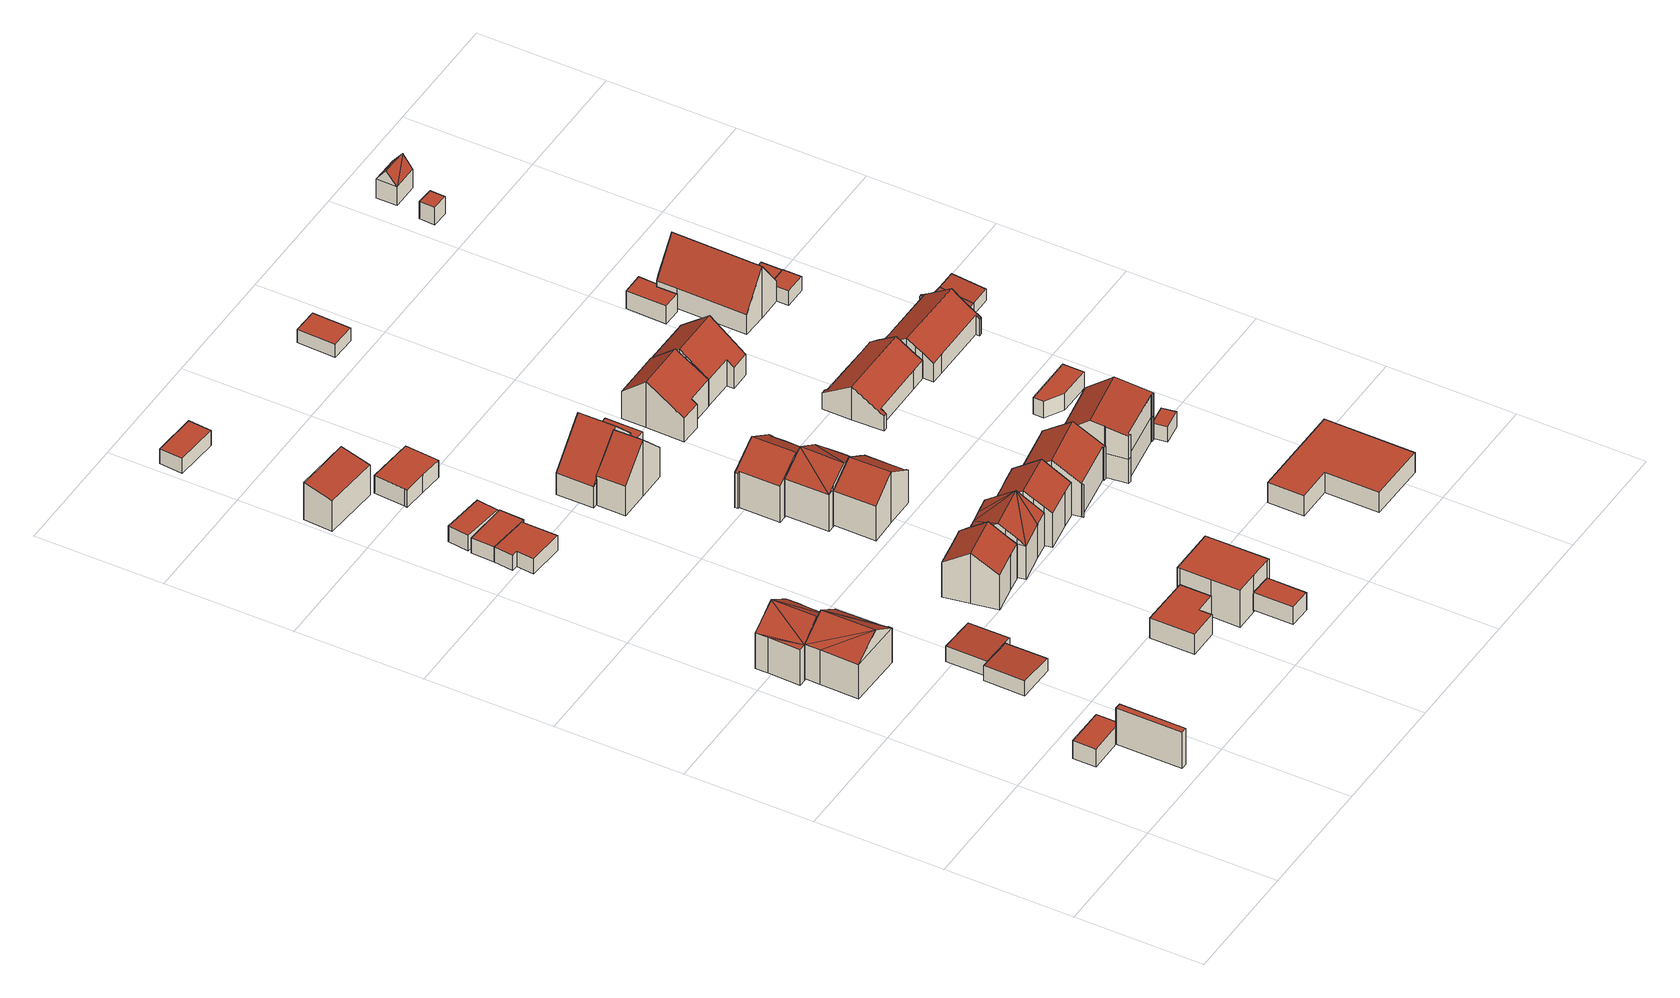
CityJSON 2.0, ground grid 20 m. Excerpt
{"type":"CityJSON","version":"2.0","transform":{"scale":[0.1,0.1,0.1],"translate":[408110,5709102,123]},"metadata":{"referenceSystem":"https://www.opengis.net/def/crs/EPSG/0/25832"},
"CityObjects":{
"building1":{"type":"Building","attributes":{"Gemeindeschluessel":"05978036","Geometrietyp2DReferenz":"3000","function":"31001_2460","roofType":"1000","measuredHeight":3.02},"geometry":[{"type":"MultiSurface","lod":"2","boundaries":[[[0,1,2,3]],[[1,4,5,2]],[[4,6,7,5]],[[6,8,9,7]],[[8,0,3,9]],[[8,6,4,1,0]],[[3,2,5,7,9]]],"semantics":{"surfaces":[{"type":"WallSurface"},{"type":"RoofSurface"},{"type":"GroundSurface"}],"values":[0,0,0,0,0,1,2]}}]},
"building2":{"type":"Building","attributes":{"Gemeindeschluessel":"05978036","Geometrietyp2DReferenz":"3000","function":"51009_1610","roofType":"1000","measuredHeight":6.33},"geometry":[{"type":"MultiSurface","lod":"2","boundaries":[[[10,11,12,13]],[[11,14,15,12]],[[14,16,17,15]],[[16,10,13,17]],[[16,14,11,10]],[[13,12,15,17]]],"semantics":{"surfaces":[{"type":"WallSurface"},{"type":"RoofSurface"},{"type":"GroundSurface"}],"values":[0,0,0,0,1,2]}}]},
"building3":{"type":"Building","attributes":{"Gemeindeschluessel":"05978036","Geometrietyp2DReferenz":"3000","function":"31001_1000","roofType":"5000","measuredHeight":8.86},"geometry":[{"type":"MultiSurface","lod":"2","boundaries":[[[18,19,20,21]],[[19,22,23,20]],[[22,24,25,23]],[[24,26,27,25]],[[26,28,29,27]],[[28,30,31,29]],[[30,18,21,31]],[[22,32,33]],[[19,32,22]],[[32,19,18]],[[26,30,28]],[[33,26,24]],[[33,30,26]],[[30,33,32]],[[24,22,33]],[[18,30,32]],[[21,20,23,25,27,29,31]]],"semantics":{"surfaces":[{"type":"WallSurface"},{"type":"RoofSurface"},{"type":"GroundSurface"}],"values":[0,0,0,0,0,0,0,1,1,1,1,1,1,1,0,0,2]}}]},
"building4":{"type":"Building","attributes":{"Gemeindeschluessel":"05978036","Geometrietyp2DReferenz":"3000","function":"31001_1000","roofType":"5000","measuredHeight":8.79},"geometry":[{"type":"MultiSurface","lod":"2","boundaries":[[[34,35,36,37]],[[35,38,39,36]],[[38,40,41,39]],[[40,42,43,41]],[[42,44,45,43]],[[44,46,47,45]],[[46,48,49,47]],[[48,50,51,49]],[[50,52,53,51]],[[52,54,55,53]],[[54,34,37,55]],[[46,44,42,40,56,57]],[[57,58,46]],[[50,59,58,57]],[[50,57,60,34]],[[54,50,34]],[[50,54,52]],[[34,60,35]],[[35,60,57,56,38]],[[46,58,59,48]],[[48,59,50]],[[38,56,40]],[[37,36,39,41,43,45,47,49,51,53,55]]],"semantics":{"surfaces":[{"type":"WallSurface"},{"type":"RoofSurface"},{"type":"GroundSurface"}],"values":[0,0,0,0,0,0,0,0,0,0,0,1,1,1,1,1,1,0,0,0,0,0,2]}}]},
"building5":{"type":"Building","attributes":{"Gemeindeschluessel":"05978036","Geometrietyp2DReferenz":"3000","function":"31001_2460","roofType":"2100","measuredHeight":2.6},"geometry":[{"type":"MultiSurface","lod":"2","boundaries":[[[61,62,63,64]],[[62,65,66,63]],[[65,67,68,66]],[[67,69,70,68]],[[69,61,64,70]],[[69,67,65,62,61]],[[64,63,66,68,70]]],"semantics":{"surfaces":[{"type":"WallSurface"},{"type":"RoofSurface"},{"type":"GroundSurface"}],"values":[0,0,0,0,0,1,2]}}]},
"building6":{"type":"Building","attributes":{"Gemeindeschluessel":"05978036","Geometrietyp2DReferenz":"3000","function":"31001_2460","roofType":"2100","measuredHeight":2.77},"geometry":[{"type":"MultiSurface","lod":"2","boundaries":[[[71,72,73,74]],[[72,75,76,73]],[[75,77,78,76]],[[77,79,80,78]],[[79,71,74,80]],[[79,77,75,72,71]],[[74,73,76,78,80]]],"semantics":{"surfaces":[{"type":"WallSurface"},{"type":"RoofSurface"},{"type":"GroundSurface"}],"values":[0,0,0,0,0,1,2]}}]},
"building7":{"type":"Building","attributes":{"Gemeindeschluessel":"05978036","Geometrietyp2DReferenz":"3000","function":"31001_2460","roofType":"1000","measuredHeight":2.58},"geometry":[{"type":"MultiSurface","lod":"2","boundaries":[[[81,82,83,84]],[[82,85,86,83]],[[85,87,88,86]],[[87,89,90,88]],[[89,91,92,90]],[[91,81,84,92]],[[91,89,87,85,82,81]],[[84,83,86,88,90,92]]],"semantics":{"surfaces":[{"type":"WallSurface"},{"type":"RoofSurface"},{"type":"GroundSurface"}],"values":[0,0,0,0,0,0,1,2]}}]},
"building8":{"type":"Building","attributes":{"Gemeindeschluessel":"05978036","Geometrietyp2DReferenz":"3000","function":"31001_1000","roofType":"1000","measuredHeight":3.54},"geometry":[{"type":"MultiSurface","lod":"2","boundaries":[[[93,94,95,96]],[[94,97,98,95]],[[97,99,100,98]],[[99,101,102,100]],[[101,103,104,102]],[[103,93,96,104]],[[103,101,99,97,94,93]],[[96,95,98,100,102,104]]],"semantics":{"surfaces":[{"type":"WallSurface"},{"type":"RoofSurface"},{"type":"GroundSurface"}],"values":[0,0,0,0,0,0,1,2]}}]},
"building9":{"type":"Building","attributes":{"Gemeindeschluessel":"05978036","Geometrietyp2DReferenz":"3000","function":"31001_2460","roofType":"1000","measuredHeight":2.61},"geometry":[{"type":"MultiSurface","lod":"2","boundaries":[[[82,105,106,83]],[[105,107,108,106]],[[107,109,110,108]],[[109,85,86,110]],[[85,82,83,86]],[[85,109,107,105,82]],[[83,106,108,110,86]]],"semantics":{"surfaces":[{"type":"WallSurface"},{"type":"RoofSurface"},{"type":"GroundSurface"}],"values":[0,0,0,0,0,1,2]}}]},
"building10":{"type":"Building","attributes":{"Gemeindeschluessel":"05978036","Geometrietyp2DReferenz":"3000","function":"31001_2460","roofType":"1000","measuredHeight":2.65},"geometry":[{"type":"MultiSurface","lod":"2","boundaries":[[[111,112,113,114]],[[112,115,116,113]],[[115,117,118,116]],[[117,111,114,118]],[[117,115,112,111]],[[114,113,116,118]]],"semantics":{"surfaces":[{"type":"WallSurface"},{"type":"RoofSurface"},{"type":"GroundSurface"}],"values":[0,0,0,0,1,2]}}]},
"building11":{"type":"Building","attributes":{"Gemeindeschluessel":"05978036","Geometrietyp2DReferenz":"3000","function":"31001_1000","roofType":"3100","measuredHeight":8.79},"geometry":[{"type":"MultiSurface","lod":"2","boundaries":[[[119,120,121,122]],[[120,123,124,121]],[[123,125,126,124]],[[125,127,128,126]],[[127,129,130,128]],[[129,131,132,130]],[[131,133,134,132]],[[133,135,136,134]],[[135,137,138,136]],[[137,139,140,138]],[[139,119,122,140]],[[135,133,131,129,127,125]],[[125,123,120,119,139,137,135]],[[122,121,124,126,128,130,132,134,136,138,140]]],"semantics":{"surfaces":[{"type":"WallSurface"},{"type":"RoofSurface"},{"type":"GroundSurface"}],"values":[0,0,0,0,0,0,0,0,0,0,0,1,1,2]}}]},
"building12":{"type":"Building","attributes":{"Gemeindeschluessel":"05978036","Geometrietyp2DReferenz":"3000","function":"31001_2460","roofType":"2100","measuredHeight":6.52},"geometry":[{"type":"MultiSurface","lod":"2","boundaries":[[[141,142,143,144]],[[142,145,146,143]],[[145,147,148,146]],[[147,149,150,148]],[[149,141,144,150]],[[149,147,145,142,141]],[[144,143,146,148,150]]],"semantics":{"surfaces":[{"type":"WallSurface"},{"type":"RoofSurface"},{"type":"GroundSurface"}],"values":[0,0,0,0,0,1,2]}}]},
"building13":{"type":"Building","attributes":{"Gemeindeschluessel":"05978036","Geometrietyp2DReferenz":"3000","function":"31001_2460","roofType":"1000","measuredHeight":2.96},"geometry":[{"type":"MultiSurface","lod":"2","boundaries":[[[151,152,153,154]],[[152,155,156,153]],[[155,157,158,156]],[[157,151,154,158]],[[157,155,152,151]],[[154,153,156,158]]],"semantics":{"surfaces":[{"type":"WallSurface"},{"type":"RoofSurface"},{"type":"GroundSurface"}],"values":[0,0,0,0,1,2]}}]},
"building14":{"type":"Building","attributes":{"Gemeindeschluessel":"05978036","Geometrietyp2DReferenz":"3000","function":"31001_1000","roofType":"1000","measuredHeight":6.37},"geometry":[{"type":"MultiSurface","lod":"2","boundaries":[[[159,160,161,162]],[[160,163,164,161]],[[163,165,166,164]],[[165,167,168,166]],[[167,169,170,168]],[[169,171,172,170]],[[171,173,174,172]],[[173,159,162,174]],[[173,171,169,167,165,163,160,159]],[[162,161,164,166,168,170,172,174]]],"semantics":{"surfaces":[{"type":"WallSurface"},{"type":"RoofSurface"},{"type":"GroundSurface"}],"values":[0,0,0,0,0,0,0,0,1,2]}}]},
"building15":{"type":"Building","attributes":{"Gemeindeschluessel":"05978036","Geometrietyp2DReferenz":"3000","function":"31001_1000","roofType":"5000","measuredHeight":8.71},"geometry":[{"type":"MultiSurface","lod":"2","boundaries":[[[175,176,177,178]],[[176,179,180,177]],[[179,181,182,180]],[[181,183,184,182]],[[183,185,186,184]],[[185,187,188,186]],[[187,189,190,188]],[[189,129,191,190]],[[129,192,193,191]],[[192,194,195,193]],[[194,175,178,195]],[[196,187,185,197]],[[196,189,187]],[[189,196,198,199,200]],[[176,196,201,179]],[[175,196,176]],[[175,198,196]],[[198,175,194]],[[179,201,181]],[[181,201,196,197,183]],[[189,200,129]],[[129,200,199,192]],[[183,197,185]],[[192,199,198,194]],[[178,177,180,182,184,186,188,190,191,193,195]]],"semantics":{"surfaces":[{"type":"WallSurface"},{"type":"RoofSurface"},{"type":"GroundSurface"}],"values":[0,0,0,0,0,0,0,0,0,0,0,1,1,1,1,1,1,1,0,0,0,0,0,0,2]}}]},
"building16":{"type":"Building","attributes":{"Gemeindeschluessel":"05978036","Geometrietyp2DReferenz":"3000","function":"31001_2460","roofType":"9999","measuredHeight":3},"geometry":[{"type":"MultiSurface","lod":"2","boundaries":[[[202,203,204,205,206,207]],[[207,206,208,209]],[[206,205,210,208]],[[205,204,211,210]],[[204,203,212,211]],[[203,202,213,212]],[[202,207,209,213]],[[209,208,210,211,212,213]]],"semantics":{"surfaces":[{"type":"RoofSurface"},{"type":"WallSurface"},{"type":"GroundSurface"}],"values":[0,1,1,1,1,1,1,2]}}]},
"building17":{"type":"Building","attributes":{"Gemeindeschluessel":"05978036","Geometrietyp2DReferenz":"3000","function":"31001_2460","roofType":"1000","measuredHeight":2.56},"geometry":[{"type":"MultiSurface","lod":"2","boundaries":[[[214,215,216,217]],[[215,218,219,216]],[[218,220,221,219]],[[220,214,217,221]],[[220,218,215,214]],[[217,216,219,221]]],"semantics":{"surfaces":[{"type":"WallSurface"},{"type":"RoofSurface"},{"type":"GroundSurface"}],"values":[0,0,0,0,1,2]}}]},
"building18":{"type":"Building","attributes":{"Gemeindeschluessel":"05978036","Geometrietyp2DReferenz":"3000","function":"31001_1000"},"children":["building18-1","building18-2"]},
"building18-1":{"type":"BuildingPart","attributes":{"roofType":"3100","measuredHeight":9.96},"parents":["building18"],"geometry":[{"type":"MultiSurface","lod":"2","boundaries":[[[222,223,224,225]],[[223,226,227,224]],[[226,228,229,230,227]],[[226,223,231]],[[223,222,232,233,234,235,231]],[[228,226,231,235]],[[225,224,227,230,236,237]],[[222,225,237,238]],[[239,229,228]],[[240,236,230,229,239]],[[238,237,236,240]],[[228,235,234,239]],[[238,232,222]],[[239,234,233,240]],[[240,233,232,238]]],"semantics":{"surfaces":[{"type":"WallSurface"},{"type":"RoofSurface"},{"type":"GroundSurface"},{"type":"ClosureSurface"}],"values":[0,0,0,0,1,1,2,0,0,3,3,0,0,3,3]}}]},
"building18-2":{"type":"BuildingPart","attributes":{"roofType":"3100","measuredHeight":9.77},"parents":["building18"],"geometry":[{"type":"MultiSurface","lod":"2","boundaries":[[[229,241,242,230]],[[241,243,244,242]],[[243,245,246,244]],[[245,247,232,238,237,246]],[[243,241,229,239,234,248]],[[248,247,245,243]],[[236,230,242,244,246,237]],[[234,233,248]],[[229,230,236,240,239]],[[239,240,233,234]],[[233,232,247,248]],[[236,237,238,240]],[[240,238,232,233]]],"semantics":{"surfaces":[{"type":"WallSurface"},{"type":"RoofSurface"},{"type":"GroundSurface"},{"type":"ClosureSurface"}],"values":[0,0,0,0,1,1,2,0,3,3,0,3,3]}}]},
"building19":{"type":"Building","attributes":{"Gemeindeschluessel":"05978036","Geometrietyp2DReferenz":"3000","function":"31001_1000","roofType":"3100","measuredHeight":8.81},"geometry":[{"type":"MultiSurface","lod":"2","boundaries":[[[249,250,251,252]],[[250,253,254,251]],[[253,255,256,254]],[[255,257,258,256]],[[257,259,260,258]],[[259,261,262,260]],[[261,263,264,262]],[[263,265,266,264]],[[265,267,268,266]],[[267,269,270,268]],[[269,249,252,270]],[[265,263,261,259,257,255,253,250,249]],[[249,269,267,265]],[[252,251,254,256,258,260,262,264,266,268,270]]],"semantics":{"surfaces":[{"type":"WallSurface"},{"type":"RoofSurface"},{"type":"GroundSurface"}],"values":[0,0,0,0,0,0,0,0,0,0,0,1,1,2]}}]},
"building20":{"type":"Building","attributes":{"Gemeindeschluessel":"05978036","Geometrietyp2DReferenz":"3000","function":"31001_1000","roofType":"3100","measuredHeight":8.97},"geometry":[{"type":"MultiSurface","lod":"2","boundaries":[[[271,272,273,274]],[[272,275,276,273]],[[275,277,278,276]],[[277,279,280,278]],[[279,281,282,280]],[[281,283,284,282]],[[283,285,286,284]],[[285,271,274,286]],[[285,287,275,272,271]],[[287,285,288,289]],[[289,279,290,287]],[[279,289,281]],[[275,287,290,277]],[[277,290,279]],[[281,289,288,283]],[[283,288,285]],[[274,273,276,278,280,282,284,286]]],"semantics":{"surfaces":[{"type":"WallSurface"},{"type":"RoofSurface"},{"type":"GroundSurface"}],"values":[0,0,0,0,0,0,0,0,1,1,1,1,0,0,0,0,2]}}]},
"building21":{"type":"Building","attributes":{"Gemeindeschluessel":"05978036","Geometrietyp2DReferenz":"3000","function":"31001_1000","roofType":"3100","measuredHeight":9.16},"geometry":[{"type":"MultiSurface","lod":"2","boundaries":[[[291,292,293,294]],[[292,295,296,293]],[[295,297,298,296]],[[297,299,300,298]],[[299,301,302,300]],[[301,303,304,302]],[[303,305,306,304]],[[305,307,308,306]],[[307,309,310,308]],[[309,311,312,310]],[[311,313,314,312]],[[313,315,316,314]],[[315,291,294,316]],[[311,309,307,305,303,301,299]],[[299,297,295,292,291,315,313,311]],[[294,293,296,298,300,302,304,306,308,310,312,314,316]]],"semantics":{"surfaces":[{"type":"WallSurface"},{"type":"RoofSurface"},{"type":"GroundSurface"}],"values":[0,0,0,0,0,0,0,0,0,0,0,0,0,1,1,2]}}]},
"building22":{"type":"Building","attributes":{"Gemeindeschluessel":"05978036","Geometrietyp2DReferenz":"3000","function":"31001_1000","roofType":"3100","measuredHeight":8.78},"geometry":[{"type":"MultiSurface","lod":"2","boundaries":[[[317,318,319,320]],[[318,321,322,319]],[[321,323,324,322]],[[323,325,326,324]],[[325,327,328,326]],[[327,329,330,328]],[[329,331,332,330]],[[331,333,334,332]],[[333,335,336,334]],[[335,337,338,336]],[[337,339,340,338]],[[339,317,320,340]],[[335,333,331,329,327,325]],[[325,323,321,318,317,339,337,335]],[[320,319,322,324,326,328,330,332,334,336,338,340]]],"semantics":{"surfaces":[{"type":"WallSurface"},{"type":"RoofSurface"},{"type":"GroundSurface"}],"values":[0,0,0,0,0,0,0,0,0,0,0,0,1,1,2]}}]},
"building23":{"type":"Building","attributes":{"Gemeindeschluessel":"05978036","Geometrietyp2DReferenz":"3000","function":"31001_2460","roofType":"1000","measuredHeight":3.15},"geometry":[{"type":"MultiSurface","lod":"2","boundaries":[[[341,342,343,344]],[[342,345,346,343]],[[345,347,348,346]],[[347,341,344,348]],[[347,345,342,341]],[[344,343,346,348]]],"semantics":{"surfaces":[{"type":"WallSurface"},{"type":"RoofSurface"},{"type":"GroundSurface"}],"values":[0,0,0,0,1,2]}}]},
"building24":{"type":"Building","attributes":{"Gemeindeschluessel":"05978036","Geometrietyp2DReferenz":"3000","function":"31001_1000","roofType":"3100","measuredHeight":8.78},"geometry":[{"type":"MultiSurface","lod":"2","boundaries":[[[349,350,351,352]],[[350,353,354,351]],[[353,355,356,354]],[[355,357,358,356]],[[357,359,360,358]],[[359,361,362,360]],[[361,363,364,362]],[[363,365,366,364]],[[365,367,368,366]],[[367,369,370,368]],[[369,371,372,370]],[[371,373,374,372]],[[373,349,352,374]],[[369,367,365,363,361,359,357,355,353,350]],[[350,349,373,371,369]],[[352,351,354,356,358,360,362,364,366,368,370,372,374]]],"semantics":{"surfaces":[{"type":"WallSurface"},{"type":"RoofSurface"},{"type":"GroundSurface"}],"values":[0,0,0,0,0,0,0,0,0,0,0,0,0,1,1,2]}}]},
"building25":{"type":"Building","attributes":{"Gemeindeschluessel":"05978036","Geometrietyp2DReferenz":"3000","function":"31001_1000","roofType":"3100","measuredHeight":7.87},"geometry":[{"type":"MultiSurface","lod":"2","boundaries":[[[375,376,377,378]],[[376,379,380,377]],[[379,381,382,380]],[[381,383,384,382]],[[383,385,386,384]],[[385,387,388,386]],[[387,389,390,388]],[[389,391,392,390]],[[391,375,378,392]],[[387,385,383,381,379,376,375]],[[375,391,389,387]],[[378,377,380,382,384,386,388,390,392]]],"semantics":{"surfaces":[{"type":"WallSurface"},{"type":"RoofSurface"},{"type":"GroundSurface"}],"values":[0,0,0,0,0,0,0,0,0,1,1,2]}}]},
"building26":{"type":"Building","attributes":{"Gemeindeschluessel":"05978036","Geometrietyp2DReferenz":"3000","function":"31001_1000","roofType":"1000","measuredHeight":3.51},"geometry":[{"type":"MultiSurface","lod":"2","boundaries":[[[393,394,395,396]],[[394,397,398,395]],[[397,399,400,398]],[[399,401,402,400]],[[401,403,404,402]],[[403,393,396,404]],[[403,401,399,397,394,393]],[[396,395,398,400,402,404]]],"semantics":{"surfaces":[{"type":"WallSurface"},{"type":"RoofSurface"},{"type":"GroundSurface"}],"values":[0,0,0,0,0,0,1,2]}}]},
"building27":{"type":"Building","attributes":{"Gemeindeschluessel":"05978036","Geometrietyp2DReferenz":"3000","function":"31001_1000","roofType":"5000","measuredHeight":9.46},"geometry":[{"type":"MultiSurface","lod":"2","boundaries":[[[405,406,407,408]],[[406,409,410,407]],[[409,411,412,410]],[[411,413,414,412]],[[413,415,416,414]],[[415,417,418,416]],[[417,419,420,418]],[[419,421,422,420]],[[421,423,424,422]],[[423,425,426,424]],[[425,427,428,426]],[[427,429,430,428]],[[429,431,432,430]],[[431,433,434,432]],[[433,435,436,434]],[[435,437,438,436]],[[437,439,440,438]],[[439,405,408,440]],[[441,442,443,444,445,446,447,448,449,450,451,452]],[[453,454,455,406,405,456,457,448,447,458]],[[413,453,458,415]],[[415,458,447,446,417]],[[435,449,448,457,437]],[[437,457,456,439]],[[439,456,405]],[[406,455,409]],[[409,455,454,411]],[[411,454,453,413]],[[427,441,452,429]],[[429,452,451,431]],[[431,451,450,433]],[[433,450,449,435]],[[417,446,445,419]],[[419,445,444,421]],[[421,444,443,423]],[[423,443,442,425]],[[425,442,441,427]],[[408,407,410,412,414,416,418,420,422,424,426,428,430,432,434,436,438,440]]],"semantics":{"surfaces":[{"type":"WallSurface"},{"type":"RoofSurface"},{"type":"GroundSurface"}],"values":[0,0,0,0,0,0,0,0,0,0,0,0,0,0,0,0,0,0,1,1,0,0,0,0,0,0,0,0,0,0,0,0,0,0,0,0,0,2]}}]},
"building28":{"type":"Building","attributes":{"Gemeindeschluessel":"05978036","Geometrietyp2DReferenz":"3000","function":"31001_2460","roofType":"1000","measuredHeight":2.28},"geometry":[{"type":"MultiSurface","lod":"2","boundaries":[[[459,460,461,462]],[[460,463,464,461]],[[463,465,466,464]],[[465,459,462,466]],[[465,463,460,459]],[[462,461,464,466]]],"semantics":{"surfaces":[{"type":"WallSurface"},{"type":"RoofSurface"},{"type":"GroundSurface"}],"values":[0,0,0,0,1,2]}}]},
"building29":{"type":"Building","attributes":{"Gemeindeschluessel":"05978036","Geometrietyp2DReferenz":"3000","function":"31001_1000","roofType":"3100","measuredHeight":7.95},"geometry":[{"type":"MultiSurface","lod":"2","boundaries":[[[467,468,469,470]],[[468,471,472,469]],[[471,473,474,472]],[[473,475,476,474]],[[475,477,478,476]],[[477,479,480,478]],[[479,481,482,480]],[[481,483,484,482]],[[483,467,470,484]],[[479,477,475,473]],[[473,471,468,467,483,481,479]],[[470,469,472,474,476,478,480,482,484]]],"semantics":{"surfaces":[{"type":"WallSurface"},{"type":"RoofSurface"},{"type":"GroundSurface"}],"values":[0,0,0,0,0,0,0,0,0,1,1,2]}}]},
"building30":{"type":"Building","attributes":{"Gemeindeschluessel":"05978036","Geometrietyp2DReferenz":"3000","function":"31001_1310","roofType":"1000","measuredHeight":2.69},"geometry":[{"type":"MultiSurface","lod":"2","boundaries":[[[485,486,487,488]],[[486,489,490,487]],[[489,491,492,490]],[[491,493,494,492]],[[493,485,488,494]],[[493,491,489,486,485]],[[488,487,490,492,494]]],"semantics":{"surfaces":[{"type":"WallSurface"},{"type":"RoofSurface"},{"type":"GroundSurface"}],"values":[0,0,0,0,0,1,2]}}]},
"building31":{"type":"Building","attributes":{"Gemeindeschluessel":"05978036","Geometrietyp2DReferenz":"3000","function":"31001_1000","roofType":"3100","measuredHeight":5.83},"geometry":[{"type":"MultiSurface","lod":"2","boundaries":[[[495,496,497,498]],[[496,499,500,497]],[[499,501,502,500]],[[501,503,504,502]],[[503,505,506,504]],[[505,507,508,506]],[[507,509,510,508]],[[509,511,512,510]],[[511,513,514,512]],[[513,515,516,514]],[[515,517,518,516]],[[517,519,520,518]],[[519,521,522,520]],[[521,523,524,522]],[[523,495,498,524]],[[519,517,515,513,511,509,507,505,503]],[[503,501,499,496,495,523,521,519]],[[498,497,500,502,504,506,508,510,512,514,516,518,520,522,524]]],"semantics":{"surfaces":[{"type":"WallSurface"},{"type":"RoofSurface"},{"type":"GroundSurface"}],"values":[0,0,0,0,0,0,0,0,0,0,0,0,0,0,0,1,1,2]}}]},
"building32":{"type":"Building","attributes":{"Gemeindeschluessel":"05978036","Geometrietyp2DReferenz":"3000","function":"31001_2460","roofType":"1000","measuredHeight":2.91},"geometry":[{"type":"MultiSurface","lod":"2","boundaries":[[[525,526,527,528]],[[526,529,530,527]],[[529,531,532,530]],[[531,533,534,532]],[[533,525,528,534]],[[533,531,529,526,525]],[[528,527,530,532,534]]],"semantics":{"surfaces":[{"type":"WallSurface"},{"type":"RoofSurface"},{"type":"GroundSurface"}],"values":[0,0,0,0,0,1,2]}}]},
"building33":{"type":"Building","attributes":{"Gemeindeschluessel":"05978036","Geometrietyp2DReferenz":"3000","function":"31001_1000","roofType":"3100","measuredHeight":6.01},"geometry":[{"type":"MultiSurface","lod":"2","boundaries":[[[535,536,537,538]],[[536,539,540,537]],[[539,541,542,540]],[[541,543,544,542]],[[543,545,546,544]],[[545,547,548,546]],[[547,549,550,548]],[[549,551,552,550]],[[551,553,554,552]],[[553,555,556,554]],[[555,557,558,556]],[[557,559,560,558]],[[559,561,562,560]],[[561,563,564,562]],[[563,565,566,564]],[[565,567,568,566]],[[567,535,538,568]],[[563,561,559,557,555,553,551,549,547]],[[547,545,543,541,539,536,535,567,565,563]],[[538,537,540,542,544,546,548,550,552,554,556,558,560,562,564,566,568]]],"semantics":{"surfaces":[{"type":"WallSurface"},{"type":"RoofSurface"},{"type":"GroundSurface"}],"values":[0,0,0,0,0,0,0,0,0,0,0,0,0,0,0,0,0,1,1,2]}}]},
"building34":{"type":"Building","attributes":{"Gemeindeschluessel":"05978036","Geometrietyp2DReferenz":"3000","function":"31001_2460","roofType":"1000","measuredHeight":3.16},"geometry":[{"type":"MultiSurface","lod":"2","boundaries":[[[569,570,571,572]],[[570,573,574,571]],[[573,575,576,574]],[[575,577,578,576]],[[577,579,580,578]],[[579,569,572,580]],[[579,577,575,573,570,569]],[[572,571,574,576,578,580]]],"semantics":{"surfaces":[{"type":"WallSurface"},{"type":"RoofSurface"},{"type":"GroundSurface"}],"values":[0,0,0,0,0,0,1,2]}}]},
"building35":{"type":"Building","attributes":{"Gemeindeschluessel":"05978036","Geometrietyp2DReferenz":"3000","function":"31001_1000","roofType":"3100","measuredHeight":8.94},"geometry":[{"type":"MultiSurface","lod":"2","boundaries":[[[581,582,583,584]],[[582,585,586,583]],[[585,587,588,586]],[[587,589,590,588]],[[589,591,592,590]],[[591,593,594,592]],[[593,595,596,594]],[[595,597,598,596]],[[597,599,600,598]],[[599,601,602,600]],[[601,603,604,602]],[[603,605,606,604]],[[605,607,608,606]],[[607,581,584,608]],[[603,601,599,597,595,593,591,589,587,585]],[[585,582,581,607,605,603]],[[584,583,586,588,590,592,594,596,598,600,602,604,606,608]]],"semantics":{"surfaces":[{"type":"WallSurface"},{"type":"RoofSurface"},{"type":"GroundSurface"}],"values":[0,0,0,0,0,0,0,0,0,0,0,0,0,0,1,1,2]}}]},
"building36":{"type":"Building","attributes":{"Gemeindeschluessel":"05978036","Geometrietyp2DReferenz":"3000","function":"31001_2460","roofType":"1000","measuredHeight":2.48},"geometry":[{"type":"MultiSurface","lod":"2","boundaries":[[[609,610,611,612]],[[610,613,614,611]],[[613,615,616,614]],[[615,617,618,616]],[[617,609,612,618]],[[617,615,613,610,609]],[[612,611,614,616,618]]],"semantics":{"surfaces":[{"type":"WallSurface"},{"type":"RoofSurface"},{"type":"GroundSurface"}],"values":[0,0,0,0,0,1,2]}}]},
"building37":{"type":"Building","attributes":{"Gemeindeschluessel":"05978036","Geometrietyp2DReferenz":"3000","function":"31001_2460","roofType":"2100","measuredHeight":2.58},"geometry":[{"type":"MultiSurface","lod":"2","boundaries":[[[619,620,621,622]],[[620,623,624,621]],[[623,625,626,624]],[[625,619,622,626]],[[625,623,620,619]],[[622,621,624,626]]],"semantics":{"surfaces":[{"type":"WallSurface"},{"type":"RoofSurface"},{"type":"GroundSurface"}],"values":[0,0,0,0,1,2]}}]},
"building38":{"type":"Building","attributes":{"Gemeindeschluessel":"05978036","Geometrietyp2DReferenz":"3000","function":"31001_1310","roofType":"1000","measuredHeight":2.4},"geometry":[{"type":"MultiSurface","lod":"2","boundaries":[[[627,628,629,614]],[[628,630,631,629]],[[630,632,616,631]],[[632,627,614,616]],[[632,630,628,627]],[[614,629,631,616]]],"semantics":{"surfaces":[{"type":"WallSurface"},{"type":"RoofSurface"},{"type":"GroundSurface"}],"values":[0,0,0,0,1,2]}}]},
"building39":{"type":"Building","attributes":{"Gemeindeschluessel":"05978036","Geometrietyp2DReferenz":"3000","function":"31001_2460","roofType":"2100","measuredHeight":2.57},"geometry":[{"type":"MultiSurface","lod":"2","boundaries":[[[633,634,635,636]],[[634,620,621,635]],[[620,619,622,621]],[[619,633,636,622]],[[619,620,634,633]],[[636,635,621,622]]],"semantics":{"surfaces":[{"type":"WallSurface"},{"type":"RoofSurface"},{"type":"GroundSurface"}],"values":[0,0,0,0,1,2]}}]},
"building40":{"type":"Building","attributes":{"Gemeindeschluessel":"05978036","Geometrietyp2DReferenz":"3000","function":"31001_1310","roofType":"1000","measuredHeight":3},"geometry":[{"type":"MultiSurface","lod":"2","boundaries":[[[637,638,639,640]],[[638,641,642,639]],[[641,643,644,642]],[[643,637,640,644]],[[643,641,638,637]],[[640,639,642,644]]],"semantics":{"surfaces":[{"type":"WallSurface"},{"type":"RoofSurface"},{"type":"GroundSurface"}],"values":[0,0,0,0,1,2]}}]},
"building41":{"type":"Building","attributes":{"Gemeindeschluessel":"05978036","Geometrietyp2DReferenz":"3000","function":"31001_2460","roofType":"3100","measuredHeight":5.38},"geometry":[{"type":"MultiSurface","lod":"2","boundaries":[[[645,646,647,648]],[[646,649,650,647]],[[649,651,652,650]],[[651,645,648,652]],[[649,646,653]],[[645,651,654]],[[646,654,653]],[[654,646,645]],[[651,653,654]],[[653,651,649]],[[648,647,650,652]]],"semantics":{"surfaces":[{"type":"WallSurface"},{"type":"RoofSurface"},{"type":"GroundSurface"}],"values":[0,0,0,0,0,0,1,1,1,1,2]}}]}
},
"vertices":[
[43,103,81],[43,139,81],[43,139,50],[43,103,50],[106,139,81],[106,139,50],[106,103,81],[106,103,50],[96,103,81],[96,103,50],
[96,103,114],[106,103,114],[106,103,51],[96,103,51],[106,1,114],[106,1,51],[96,1,114],[96,1,51],
[18,454,101],[19,514,101],[19,514,41],[18,454,41],[19,538,101],[19,538,41],[103,539,101],[103,539,41],[104,459,101],[104,459,41],[106,459,101],[106,459,41],[106,453,101],[106,453,41],[63,454,129],[63,538,129],
[8,608,100],[24,608,100],[24,608,38],[8,608,38],[80,607,100],[80,607,38],[90,607,100],[90,607,38],[90,589,100],[90,589,38],[89,571,100],[89,571,38],[89,539,100],[89,539,38],[38,538,100],[38,538,38],[19,538,100],[19,538,38],[7,538,100],[7,538,38],[8,588,100],[8,588,38],[80,607,107],[52,608,126],[51,538,126],[38,538,115],[24,608,109],
[131,263,69],[132,327,69],[132,327,43],[131,263,43],[142,327,68],[142,327,43],[191,327,65],[191,327,43],[191,262,65],[191,262,43],
[142,327,69],[142,391,69],[142,391,42],[142,327,42],[203,391,65],[203,391,42],[203,327,65],[203,327,42],[191,327,66],[191,327,42],
[43,1001,46],[46,1031,46],[46,1031,20],[43,1001,20],[110,1025,46],[110,1025,20],[109,969,46],[109,969,20],[51,973,46],[51,973,20],[53,1000,46],[53,1000,20],
[353,101,90],[306,101,90],[306,101,55],[353,101,55],[306,170,90],[306,170,55],[386,169,90],[386,169,55],[386,121,90],[386,121,55],[353,121,90],[353,121,55],
[47,1067,46],[47,1067,20],[117,1063,46],[117,1063,20],[115,1025,46],[115,1025,20],
[54,1106,46],[120,1099,46],[120,1099,19],[54,1106,19],[116,1065,46],[116,1065,19],[50,1073,46],[50,1073,19],
[299,469,102],[325,474,102],[325,474,42],[299,469,42],[327,463,110],[327,463,42],[332,433,130],[332,433,42],[336,409,113],[336,409,42],[339,393,102],[339,393,42],[315,389,102],[315,389,42],[271,381,102],[271,381,42],[263,421,130],[263,421,42],[256,462,102],[256,462,42],[281,466,102],[281,466,42],
[4,1256,64],[6,1301,76],[6,1301,11],[4,1256,11],[32,1299,76],[32,1299,11],[96,1295,76],[96,1295,11],[94,1249,64],[94,1249,11],
[421,76,89],[457,75,89],[457,75,59],[421,76,59],[456,14,89],[456,14,59],[421,15,89],[421,15,59],
[386,76,118],[386,121,118],[386,121,54],[386,76,54],[386,169,118],[386,169,54],[386,173,118],[386,173,54],[462,173,118],[462,173,54],[462,75,118],[462,75,54],[457,75,118],[457,75,54],[422,76,118],[422,76,54],
[352,467,102],[371,471,102],[371,471,44],[352,467,44],[397,476,102],[397,476,44],[400,462,102],[400,462,44],[410,408,102],[410,408,44],[413,393,102],[413,393,44],[388,389,102],[388,389,44],[341,380,102],[341,380,44],[339,393,44],[336,409,102],[336,409,44],[327,463,102],[327,463,44],[405,432,131],[410,408,113],[334,419,131],[336,409,123],[339,393,112],[400,462,111],
[96,1197,42],[95,1193,42],[133,1190,42],[170,1187,42],[174,1240,42],[100,1246,42],[174,1240,12],[100,1246,12],[170,1187,12],[133,1190,12],[95,1193,12],[96,1197,12],
[15,1528,34],[85,1523,34],[85,1523,8],[15,1528,8],[82,1487,34],[82,1487,8],[12,1492,34],[12,1492,8],
[205,968,61],[205,1026,61],[205,1026,24],[205,968,24],[305,1026,82],[305,1026,24],[305,968,82],[305,968,75],[305,968,24],[264,1026,124],[212,968,69],[259,968,118],[260,968,120],[264,968,124],[259,968,24],[212,968,24],[212,968,63],[299,968,80],[259,968,72],
[305,923,75],[305,923,24],[259,923,122],[259,923,24],[212,923,75],[212,923,24],[212,968,75],[259,968,122],
[357,662,129],[387,662,110],[387,662,41],[357,662,41],[400,662,101],[400,662,41],[400,635,101],[400,635,41],[400,625,101],[400,625,41],[400,600,101],[400,600,41],[404,600,99],[404,600,41],[404,597,99],[404,597,41],[358,597,129],[358,597,41],[315,596,101],[315,596,41],[315,662,101],[315,662,41],
[387,702,102],[387,691,102],[387,691,38],[387,702,38],[387,662,102],[387,662,38],[315,662,102],[315,662,38],[304,662,102],[304,662,38],[303,730,102],[303,730,38],[376,730,102],[376,730,38],[386,730,102],[386,730,38],[345,662,128],[376,730,108],[345,730,128],[315,662,109],
[376,793,98],[376,770,98],[376,770,35],[376,793,35],[376,757,98],[376,757,35],[376,730,98],[376,730,35],[334,730,126],[334,730,35],[303,730,106],[303,730,35],[291,730,98],[291,730,35],[291,793,98],[291,793,35],[288,793,96],[288,793,35],[288,798,96],[288,798,35],[333,798,126],[333,798,35],[381,799,94],[381,799,35],[381,793,94],[381,793,35],
[461,389,104],[415,381,105],[415,381,45],[461,389,45],[413,393,113],[413,393,45],[410,408,123],[410,408,45],[407,422,133],[407,422,45],[400,462,105],[400,462,45],[426,467,104],[426,467,45],[441,470,104],[441,470,45],[470,475,104],[470,475,45],[477,433,133],[477,433,45],[481,409,116],[481,409,45],[484,392,104],[484,392,45],
[305,968,60],[305,1026,60],[305,1026,29],[305,968,29],[338,1026,60],[338,1026,29],[338,968,60],[338,968,29],
[557,478,105],[564,435,134],[564,435,47],[557,478,47],[572,391,105],[572,391,47],[572,390,105],[572,390,47],[572,389,104],[572,389,47],[568,389,104],[568,389,47],[568,391,105],[568,391,47],[488,378,105],[488,378,47],[488,375,104],[488,375,47],[488,377,105],[488,377,47],[480,420,134],[480,420,47],[473,463,105],[473,463,47],[554,477,105],[554,477,47],
[456,985,111],[456,968,101],[456,968,32],[456,985,32],[456,934,79],[456,934,32],[410,934,79],[410,934,32],[410,925,73],[410,925,32],[376,926,73],[376,926,32],[377,985,111],[377,985,32],[377,1023,79],[377,1023,32],[457,1023,79],[457,1023,32],
[678,28,96],[678,112,96],[678,112,61],[678,28,61],[622,112,96],[622,112,61],[622,168,96],[622,168,61],[774,167,96],[774,167,61],[773,27,96],[773,27,61],
[554,479,91],[558,479,91],[558,479,49],[554,479,49],[563,452,91],[563,452,49],[652,467,91],[652,467,49],[652,469,91],[652,469,49],[656,469,91],[656,469,49],[672,374,91],[672,374,49],[672,372,91],[672,372,49],[668,372,91],[668,372,49],[667,373,91],[667,373,49],[581,359,91],[581,359,49],[582,356,91],[582,356,49],[577,356,91],[577,356,49],[572,389,91],[572,389,49],[572,390,91],[572,390,49],[572,391,91],[572,391,49],[557,478,91],[557,478,49],[554,477,91],[554,477,49],[582,356,131],[581,359,131],[667,373,131],[668,372,131],[672,372,131],[672,374,131],[663,427,143],[568,410,143],[572,391,139],[572,390,139],[572,389,138],[577,356,131],[652,469,111],[652,467,112],[563,452,111],[554,477,92],[557,478,92],[656,469,111],
[315,1428,38],[317,1488,38],[317,1488,15],[315,1428,15],[357,1487,38],[357,1487,15],[355,1427,38],[355,1427,15],
[504,933,78],[456,934,78],[456,934,33],[504,933,33],[456,968,105],[456,968,33],[456,978,113],[456,978,33],[457,1023,78],[457,1023,33],[537,1022,78],[537,1022,33],[537,978,113],[537,978,33],[536,922,69],[536,922,33],[504,922,69],[504,922,33],
[672,372,78],[672,374,78],[672,374,51],[672,372,51],[705,379,78],[705,379,51],[708,357,78],[708,357,51],[675,352,78],[675,352,51],
[612,708,73],[524,707,73],[524,707,41],[612,708,41],[524,699,67],[524,699,41],[518,699,67],[518,699,41],[517,748,99],[517,748,41],[517,794,69],[517,794,41],[524,794,69],[524,794,41],[524,789,73],[524,789,41],[592,788,73],[592,788,41],[612,788,73],[612,788,41],[637,788,73],[637,788,41],[637,774,83],[637,774,41],[637,748,99],[637,748,41],[637,718,80],[637,718,41],[638,708,73],[638,708,41],
[639,522,78],[639,538,78],[639,538,49],[639,522,49],[719,538,78],[719,538,49],[719,505,78],[719,505,49],[667,506,78],[667,506,49],
[752,685,71],[752,691,75],[752,691,42],[752,685,42],[660,691,74],[660,691,42],[638,691,74],[638,691,42],[638,708,86],[638,708,42],[637,718,93],[637,718,42],[637,732,102],[637,732,42],[637,774,74],[637,774,42],[662,773,74],[662,773,42],[682,773,74],[682,773,42],[754,772,75],[754,772,42],[754,778,71],[754,778,42],[758,778,71],[758,778,42],[757,766,79],[757,766,42],[757,731,102],[757,731,42],[756,712,89],[756,712,42],[756,685,71],[756,685,42],
[606,1067,63],[577,1068,63],[577,1068,32],[606,1067,32],[578,1130,63],[578,1130,32],[612,1130,63],[612,1130,32],[611,1099,63],[611,1099,32],[606,1099,63],[606,1099,32],
[606,1099,73],[611,1099,80],[611,1099,38],[606,1099,38],[647,1099,128],[647,1099,38],[686,1098,74],[686,1098,38],[686,1057,74],[686,1057,38],[670,1057,95],[670,1057,38],[670,1006,95],[670,1006,38],[685,1006,74],[685,1006,38],[685,1002,74],[685,1002,38],[685,969,74],[685,969,38],[684,959,74],[684,959,38],[645,959,128],[645,959,38],[605,960,72],[605,960,38],[606,1067,73],[606,1067,38],
[684,940,64],[684,959,64],[684,959,39],[684,940,39],[685,969,64],[685,969,39],[719,969,64],[719,969,39],[719,940,64],[719,940,39],
[785,765,70],[784,712,64],[784,712,44],[785,765,44],[756,712,64],[756,712,44],[757,766,70],[757,766,44],
[685,969,63],[685,1002,63],[685,1002,39],[719,1002,63],[719,1002,39],[719,969,63],
[817,765,70],[818,712,64],[818,712,44],[817,765,44],
[615,1469,51],[642,1468,51],[642,1468,21],[615,1469,21],[641,1444,51],[641,1444,21],[614,1445,51],[614,1445,21],
[668,1509,52],[626,1509,52],[626,1509,19],[668,1509,19],[626,1542,52],[626,1542,19],[669,1541,52],[669,1541,19],[626,1526,73],[668,1525,73]
]}
